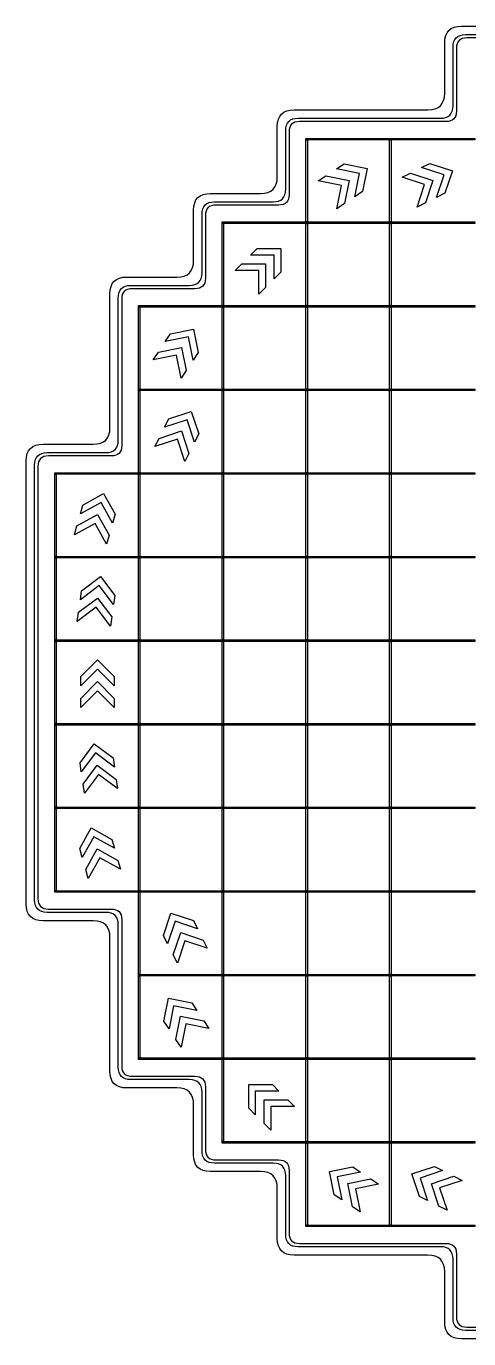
# Model space of a CAD drawing. Extents: x 0 to 314, y 0 to 314.
# Drawn here: x 0 to 105.7, y 0 to 314 of the extents above; entities that cross this region are included whole.
import ezdxf

# ---------------------------------------------------------------- set-up
doc = ezdxf.new("R2010")
doc.units = 0
doc.layers.add('CUT', color=1, linetype='CONTINUOUS')
doc.layers.add('RASTER', color=7, linetype='CONTINUOUS')

msp = doc.modelspace()

# ---------------------------------------------------------------- linework, layer by layer
at = {"layer": 'CUT'}
msp.add_lwpolyline([(210, 0), (104, 0), (103.063, 0.063), (102.25, 0.25), (101.563, 0.563), (101, 1), (100.563, 1.563), (100.25, 2.25), (100.063, 3.063), (100, 4), (100, 16), (99.938, 16.938), (99.75, 17.75), (99.438, 18.438), (99, 19), (98.438, 19.438), (97.75, 19.75), (96.938, 19.938), (96, 20), (64, 20), (63.063, 20.063), (62.25, 20.25), (61.563, 20.563), (61, 21), (60.563, 21.563), (60.25, 22.25), (60.063, 23.063), (60, 24), (60, 36), (59.938, 36.938), (59.75, 37.75), (59.438, 38.438), (59, 39), (58.438, 39.438), (57.75, 39.75), (56.938, 39.938), (56, 40), (44, 40), (43.063, 40.063), (42.25, 40.25), (41.563, 40.563), (41, 41), (40.563, 41.563), (40.25, 42.25), (40.063, 43.063), (40, 44), (40, 56), (39.938, 56.938), (39.75, 57.75), (39.438, 58.438), (39, 59), (38.438, 59.438), (37.75, 59.75), (36.938, 59.938), (36, 60), (24, 60), (23.063, 60.063), (22.25, 60.25), (21.563, 60.563), (21, 61), (20.563, 61.563), (20.25, 62.25), (20.063, 63.063), (20, 64), (20, 96), (19.938, 96.938), (19.75, 97.75), (19.438, 98.438), (19, 99), (18.438, 99.438), (17.75, 99.75), (16.938, 99.938), (16, 100), (4, 100), (3.063, 100.063), (2.25, 100.25), (1.563, 100.563), (1, 101), (0.563, 101.563), (0.25, 102.25), (0.063, 103.063), (0, 104), (0, 210), (0.063, 210.938), (0.25, 211.75), (0.563, 212.438), (1, 213), (1.563, 213.438), (2.25, 213.75), (3.063, 213.938), (4, 214), (16, 214), (16.938, 214.063), (17.75, 214.25), (18.438, 214.563), (19, 215), (19.438, 215.563), (19.75, 216.25), (19.938, 217.063), (20, 218), (20, 250), (20.063, 250.938), (20.25, 251.75), (20.563, 252.438), (21, 253), (21.563, 253.438), (22.25, 253.75), (23.063, 253.938), (24, 254), (36, 254), (36.938, 254.063), (37.75, 254.25), (38.438, 254.563), (39, 255), (39.438, 255.563), (39.75, 256.25), (39.938, 257.063), (40, 258), (40, 270), (40.063, 270.938), (40.25, 271.75), (40.563, 272.438), (41, 273), (41.563, 273.438), (42.25, 273.75), (43.063, 273.938), (44, 274), (56, 274), (56.938, 274.063), (57.75, 274.25), (58.438, 274.563), (59, 275), (59.438, 275.563), (59.75, 276.25), (59.938, 277.063), (60, 278), (60, 290), (60.063, 290.938), (60.25, 291.75), (60.563, 292.438), (61, 293), (61.563, 293.438), (62.25, 293.75), (63.063, 293.938), (64, 294), (96, 294), (96.938, 294.063), (97.75, 294.25), (98.438, 294.563), (99, 295), (99.438, 295.563), (99.75, 296.25), (99.938, 297.063), (100, 298), (100, 310), (100.063, 310.938), (100.25, 311.75), (100.563, 312.438), (101, 313), (101.563, 313.438), (102.25, 313.75), (103.063, 313.938), (104, 314), (210, 314)], dxfattribs=at)
at = {"layer": 'RASTER'}
for points in [[(209, 2), (105, 2), (104.297, 2.047), (103.688, 2.188), (103.172, 2.422), (102.75, 2.75), (102.422, 3.172), (102.188, 3.688), (102.047, 4.297), (102, 5), (102, 19), (101.953, 19.703), (101.813, 20.313), (101.578, 20.828), (101.25, 21.25), (100.828, 21.578), (100.313, 21.813), (99.703, 21.953), (99, 22), (65, 22), (64.297, 22.047), (63.688, 22.188), (63.172, 22.422), (62.75, 22.75), (62.422, 23.172), (62.188, 23.688), (62.047, 24.297), (62, 25), (62, 39), (61.953, 39.703), (61.813, 40.313), (61.578, 40.828), (61.25, 41.25), (60.828, 41.578), (60.313, 41.813), (59.703, 41.953), (59, 42), (45, 42), (44.297, 42.047), (43.688, 42.188), (43.172, 42.422), (42.75, 42.75), (42.422, 43.172), (42.188, 43.688), (42.047, 44.297), (42, 45), (42, 59), (41.953, 59.703), (41.813, 60.313), (41.578, 60.828), (41.25, 61.25), (40.828, 61.578), (40.313, 61.813), (39.703, 61.953), (39, 62), (25, 62), (24.297, 62.047), (23.688, 62.188), (23.172, 62.422), (22.75, 62.75), (22.422, 63.172), (22.188, 63.688), (22.047, 64.297), (22, 65), (22, 99), (21.953, 99.703), (21.813, 100.313), (21.578, 100.828), (21.25, 101.25), (20.828, 101.578), (20.313, 101.813), (19.703, 101.953), (19, 102), (5, 102), (4.297, 102.047), (3.688, 102.188), (3.172, 102.422), (2.75, 102.75), (2.422, 103.172), (2.188, 103.688), (2.047, 104.297), (2, 105), (2, 209), (2.047, 209.703), (2.188, 210.313), (2.422, 210.828), (2.75, 211.25), (3.172, 211.578), (3.688, 211.813), (4.297, 211.953), (5, 212), (19, 212), (19.703, 212.047), (20.313, 212.188), (20.828, 212.422), (21.25, 212.75), (21.578, 213.172), (21.813, 213.688), (21.953, 214.297), (22, 215), (22, 249), (22.047, 249.703), (22.188, 250.313), (22.422, 250.828), (22.75, 251.25), (23.172, 251.578), (23.688, 251.813), (24.297, 251.953), (25, 252), (39, 252), (39.703, 252.047), (40.313, 252.188), (40.828, 252.422), (41.25, 252.75), (41.578, 253.172), (41.813, 253.688), (41.953, 254.297), (42, 255), (42, 269), (42.047, 269.703), (42.188, 270.313), (42.422, 270.828), (42.75, 271.25), (43.172, 271.578), (43.688, 271.813), (44.297, 271.953), (45, 272), (59, 272), (59.703, 272.047), (60.313, 272.188), (60.828, 272.422), (61.25, 272.75), (61.578, 273.172), (61.813, 273.688), (61.953, 274.297), (62, 275), (62, 289), (62.047, 289.703), (62.188, 290.313), (62.422, 290.828), (62.75, 291.25), (63.172, 291.578), (63.688, 291.813), (64.297, 291.953), (65, 292), (99, 292), (99.703, 292.047), (100.313, 292.188), (100.828, 292.422), (101.25, 292.75), (101.578, 293.172), (101.813, 293.688), (101.953, 294.297), (102, 295), (102, 309), (102.047, 309.703), (102.188, 310.313), (102.422, 310.828), (102.75, 311.25), (103.172, 311.578), (103.688, 311.813), (104.297, 311.953), (105, 312), (209, 312)], [(208.7, 311.2), (105.3, 311.2), (104.714, 311.161), (104.206, 311.044), (103.777, 310.848), (103.425, 310.575), (103.152, 310.223), (102.956, 309.794), (102.839, 309.286), (102.8, 308.7), (102.8, 293.7), (102.761, 293.114), (102.644, 292.606), (102.448, 292.177), (102.175, 291.825), (101.823, 291.552), (101.394, 291.356), (100.886, 291.239), (100.3, 291.2), (65.3, 291.2), (64.714, 291.161), (64.206, 291.044), (63.777, 290.848), (63.425, 290.575), (63.152, 290.223), (62.956, 289.794), (62.839, 289.286), (62.8, 288.7), (62.8, 273.7), (62.761, 273.114), (62.644, 272.606), (62.448, 272.177), (62.175, 271.825), (61.823, 271.552), (61.394, 271.356), (60.886, 271.239), (60.3, 271.2), (45.3, 271.2), (44.714, 271.161), (44.206, 271.044), (43.777, 270.848), (43.425, 270.575), (43.152, 270.223), (42.956, 269.794), (42.839, 269.286), (42.8, 268.7), (42.8, 253.7), (42.761, 253.114), (42.644, 252.606), (42.448, 252.177), (42.175, 251.825), (41.823, 251.552), (41.394, 251.356), (40.886, 251.239), (40.3, 251.2), (25.3, 251.2), (24.714, 251.161), (24.206, 251.044), (23.777, 250.848), (23.425, 250.575), (23.152, 250.223), (22.956, 249.794), (22.839, 249.286), (22.8, 248.7), (22.8, 213.7), (22.761, 213.114), (22.644, 212.606), (22.448, 212.177), (22.175, 211.825), (21.823, 211.552), (21.394, 211.356), (20.886, 211.239), (20.3, 211.2), (5.3, 211.2), (4.714, 211.161), (4.206, 211.044), (3.777, 210.848), (3.425, 210.575), (3.152, 210.223), (2.956, 209.794), (2.839, 209.286), (2.8, 208.7), (2.8, 208.7), (2.8, 105.3), (2.839, 104.714), (2.956, 104.206), (3.152, 103.777), (3.425, 103.425), (3.777, 103.152), (4.206, 102.956), (4.714, 102.839), (5.3, 102.8), (20.3, 102.8), (20.886, 102.761), (21.394, 102.644), (21.823, 102.448), (22.175, 102.175), (22.448, 101.823), (22.644, 101.394), (22.761, 100.886), (22.8, 100.3), (22.8, 65.3), (22.839, 64.714), (22.956, 64.206), (23.152, 63.777), (23.425, 63.425), (23.777, 63.152), (24.206, 62.956), (24.714, 62.839), (25.3, 62.8), (40.3, 62.8), (40.886, 62.761), (41.394, 62.644), (41.823, 62.448), (42.175, 62.175), (42.448, 61.823), (42.644, 61.394), (42.761, 60.886), (42.8, 60.3), (42.8, 45.3), (42.839, 44.714), (42.956, 44.206), (43.152, 43.777), (43.425, 43.425), (43.777, 43.152), (44.206, 42.956), (44.714, 42.839), (45.3, 42.8), (60.3, 42.8), (60.886, 42.761), (61.394, 42.644), (61.823, 42.448), (62.175, 42.175), (62.448, 41.823), (62.644, 41.394), (62.761, 40.886), (62.8, 40.3), (62.8, 25.3), (62.839, 24.714), (62.956, 24.206), (63.152, 23.777), (63.425, 23.425), (63.777, 23.152), (64.206, 22.956), (64.714, 22.839), (65.3, 22.8), (100.3, 22.8), (100.886, 22.761), (101.394, 22.644), (101.823, 22.448), (102.175, 22.175), (102.448, 21.823), (102.644, 21.394), (102.761, 20.886), (102.8, 20.3), (102.8, 5.3), (102.839, 4.714), (102.956, 4.206), (103.152, 3.777), (103.425, 3.425), (103.777, 3.152), (104.206, 2.956), (104.714, 2.839), (105.3, 2.8), (208.7, 2.8)]]:
    msp.add_lwpolyline(points, dxfattribs=at)
for points in [[(66.825, 287.175), (87.175, 287.175), (87.175, 286.825), (66.825, 286.825)], [(66.825, 286.825), (67.175, 286.825), (67.175, 267.175), (66.825, 267.175)], [(86.825, 287.175), (107.175, 287.175), (107.175, 286.825), (86.825, 286.825)], [(86.825, 286.825), (87.175, 286.825), (87.175, 267.175), (86.825, 267.175)], [(74.116, 279.884), (75.946, 281.105), (81.493, 279.995), (80.384, 274.448), (78.553, 273.228), (79.663, 278.775)], [(94.496, 280.22), (96.463, 281.204), (101.83, 279.415), (100.041, 274.048), (98.073, 273.065), (99.862, 278.431)], [(69.789, 277), (71.619, 278.22), (77.166, 277.111), (76.057, 271.564), (74.226, 270.344), (75.336, 275.891)], [(89.845, 277.894), (91.812, 278.878), (97.179, 277.089), (95.39, 271.723), (93.422, 270.739), (95.211, 276.106)], [(46.825, 267.175), (67.175, 267.175), (67.175, 266.825), (46.825, 266.825)], [(66.825, 267.175), (87.175, 267.175), (87.175, 266.825), (66.825, 266.825)], [(86.825, 267.175), (107.175, 267.175), (107.175, 266.825), (86.825, 266.825)], [(46.825, 266.825), (47.175, 266.825), (47.175, 247.175), (46.825, 247.175)], [(66.825, 266.825), (67.175, 266.825), (67.175, 247.175), (66.825, 247.175)], [(86.825, 266.825), (87.175, 266.825), (87.175, 247.175), (86.825, 247.175)], [(53.606, 259.263), (55.162, 260.818), (60.818, 260.818), (60.818, 255.162), (59.263, 253.606), (59.263, 259.263)], [(49.929, 255.586), (51.485, 257.141), (57.141, 257.141), (57.141, 251.485), (55.586, 249.929), (55.586, 255.586)], [(26.825, 247.175), (47.175, 247.175), (47.175, 246.825), (26.825, 246.825)], [(26.825, 246.825), (27.175, 246.825), (27.175, 227.175), (26.825, 227.175)], [(46.825, 247.175), (67.175, 247.175), (67.175, 246.825), (46.825, 246.825)], [(46.825, 246.825), (47.175, 246.825), (47.175, 227.175), (46.825, 227.175)], [(66.825, 247.175), (87.175, 247.175), (87.175, 246.825), (66.825, 246.825)], [(66.825, 246.825), (67.175, 246.825), (67.175, 227.175), (66.825, 227.175)], [(86.825, 247.175), (107.175, 247.175), (107.175, 246.825), (86.825, 246.825)], [(86.825, 246.825), (87.175, 246.825), (87.175, 227.175), (86.825, 227.175)], [(33.228, 238.553), (34.448, 240.384), (39.995, 241.493), (41.105, 235.946), (39.884, 234.116), (38.775, 239.663)], [(30.344, 234.226), (31.564, 236.057), (37.111, 237.166), (38.22, 231.619), (37, 229.789), (35.891, 235.336)], [(26.825, 227.175), (47.175, 227.175), (47.175, 226.825), (26.825, 226.825)], [(26.825, 226.825), (27.175, 226.825), (27.175, 207.175), (26.825, 207.175)], [(46.825, 227.175), (67.175, 227.175), (67.175, 226.825), (46.825, 226.825)], [(46.825, 226.825), (47.175, 226.825), (47.175, 207.175), (46.825, 207.175)], [(66.825, 227.175), (87.175, 227.175), (87.175, 226.825), (66.825, 226.825)], [(66.825, 226.825), (67.175, 226.825), (67.175, 207.175), (66.825, 207.175)], [(86.825, 227.175), (107.175, 227.175), (107.175, 226.825), (86.825, 226.825)], [(86.825, 226.825), (87.175, 226.825), (87.175, 207.175), (86.825, 207.175)], [(33.065, 218.073), (34.048, 220.041), (39.415, 221.83), (41.204, 216.463), (40.22, 214.496), (38.431, 219.862)], [(30.739, 213.422), (31.723, 215.39), (37.089, 217.179), (38.878, 211.812), (37.894, 209.845), (36.106, 215.211)], [(6.825, 207.175), (27.175, 207.175), (27.175, 206.825), (6.825, 206.825)], [(6.825, 206.825), (7.175, 206.825), (7.175, 187.175), (6.825, 187.175)], [(26.825, 207.175), (47.175, 207.175), (47.175, 206.825), (26.825, 206.825)], [(26.825, 206.825), (27.175, 206.825), (27.175, 187.175), (26.825, 187.175)], [(46.825, 207.175), (67.175, 207.175), (67.175, 206.825), (46.825, 206.825)], [(46.825, 206.825), (47.175, 206.825), (47.175, 187.175), (46.825, 187.175)], [(66.825, 207.175), (87.175, 207.175), (87.175, 206.825), (66.825, 206.825)], [(66.825, 206.825), (67.175, 206.825), (67.175, 187.175), (66.825, 187.175)], [(86.825, 207.175), (107.175, 207.175), (107.175, 206.825), (86.825, 206.825)], [(86.825, 206.825), (87.175, 206.825), (87.175, 187.175), (86.825, 187.175)], [(12.934, 197.33), (13.539, 199.445), (18.483, 202.192), (21.231, 197.247), (20.626, 195.132), (17.879, 200.077)], [(11.506, 192.33), (12.11, 194.445), (17.055, 197.192), (19.802, 192.247), (19.198, 190.132), (16.451, 195.077)], [(6.825, 187.175), (27.175, 187.175), (27.175, 186.825), (6.825, 186.825)], [(6.825, 186.825), (7.175, 186.825), (7.175, 167.175), (6.825, 167.175)], [(26.825, 187.175), (47.175, 187.175), (47.175, 186.825), (26.825, 186.825)], [(26.825, 186.825), (27.175, 186.825), (27.175, 167.175), (26.825, 167.175)], [(46.825, 187.175), (67.175, 187.175), (67.175, 186.825), (46.825, 186.825)], [(46.825, 186.825), (47.175, 186.825), (47.175, 167.175), (46.825, 167.175)], [(66.825, 187.175), (87.175, 187.175), (87.175, 186.825), (66.825, 186.825)], [(66.825, 186.825), (67.175, 186.825), (67.175, 167.175), (66.825, 167.175)], [(86.825, 187.175), (107.175, 187.175), (107.175, 186.825), (86.825, 186.825)], [(86.825, 186.825), (87.175, 186.825), (87.175, 167.175), (86.825, 167.175)], [(12.927, 176.774), (13.238, 178.952), (17.764, 182.346), (21.158, 177.82), (20.847, 175.642), (17.453, 180.168)], [(12.192, 171.626), (12.503, 173.804), (17.028, 177.198), (20.422, 172.673), (20.111, 170.495), (16.717, 175.02)], [(6.825, 167.175), (27.175, 167.175), (27.175, 166.825), (6.825, 166.825)], [(6.825, 166.825), (7.175, 166.825), (7.175, 147.175), (6.825, 147.175)], [(26.825, 167.175), (47.175, 167.175), (47.175, 166.825), (26.825, 166.825)], [(26.825, 166.825), (27.175, 166.825), (27.175, 147.175), (26.825, 147.175)], [(46.825, 167.175), (67.175, 167.175), (67.175, 166.825), (46.825, 166.825)], [(46.825, 166.825), (47.175, 166.825), (47.175, 147.175), (46.825, 147.175)], [(66.825, 167.175), (87.175, 167.175), (87.175, 166.825), (66.825, 166.825)], [(66.825, 166.825), (67.175, 166.825), (67.175, 147.175), (66.825, 147.175)], [(86.825, 167.175), (107.175, 167.175), (107.175, 166.825), (86.825, 166.825)], [(86.825, 166.825), (87.175, 166.825), (87.175, 147.175), (86.825, 147.175)], [(13, 156.2), (13, 158.4), (17, 162.4), (21, 158.4), (21, 156.2), (17, 160.2)], [(13, 151), (13, 153.2), (17, 157.2), (21, 153.2), (21, 151), (17, 155)], [(6.825, 147.175), (27.175, 147.175), (27.175, 146.825), (6.825, 146.825)], [(6.825, 146.825), (7.175, 146.825), (7.175, 127.175), (6.825, 127.175)], [(26.825, 147.175), (47.175, 147.175), (47.175, 146.825), (26.825, 146.825)], [(26.825, 146.825), (27.175, 146.825), (27.175, 127.175), (26.825, 127.175)], [(46.825, 147.175), (67.175, 147.175), (67.175, 146.825), (46.825, 146.825)], [(46.825, 146.825), (47.175, 146.825), (47.175, 127.175), (46.825, 127.175)], [(66.825, 147.175), (87.175, 147.175), (87.175, 146.825), (66.825, 146.825)], [(66.825, 146.825), (67.175, 146.825), (67.175, 127.175), (66.825, 127.175)], [(86.825, 147.175), (107.175, 147.175), (107.175, 146.825), (86.825, 146.825)], [(86.825, 146.825), (87.175, 146.825), (87.175, 127.175), (86.825, 127.175)], [(13.153, 135.642), (12.842, 137.82), (16.236, 142.346), (20.762, 138.952), (21.073, 136.774), (16.547, 140.168)], [(13.889, 130.495), (13.578, 132.673), (16.972, 137.198), (21.497, 133.804), (21.808, 131.626), (17.283, 135.02)], [(6.825, 127.175), (27.175, 127.175), (27.175, 126.825), (6.825, 126.825)], [(6.825, 126.825), (7.175, 126.825), (7.175, 107.175), (6.825, 107.175)], [(26.825, 127.175), (47.175, 127.175), (47.175, 126.825), (26.825, 126.825)], [(26.825, 126.825), (27.175, 126.825), (27.175, 107.175), (26.825, 107.175)], [(46.825, 127.175), (67.175, 127.175), (67.175, 126.825), (46.825, 126.825)], [(46.825, 126.825), (47.175, 126.825), (47.175, 107.175), (46.825, 107.175)], [(66.825, 127.175), (87.175, 127.175), (87.175, 126.825), (66.825, 126.825)], [(66.825, 126.825), (67.175, 126.825), (67.175, 107.175), (66.825, 107.175)], [(86.825, 127.175), (107.175, 127.175), (107.175, 126.825), (86.825, 126.825)], [(86.825, 126.825), (87.175, 126.825), (87.175, 107.175), (86.825, 107.175)], [(13.374, 115.132), (12.769, 117.247), (15.517, 122.192), (20.461, 119.445), (21.066, 117.33), (16.121, 120.077)], [(14.802, 110.132), (14.198, 112.247), (16.945, 117.192), (21.89, 114.445), (22.494, 112.33), (17.549, 115.077)], [(6.825, 107.175), (27.175, 107.175), (27.175, 106.825), (6.825, 106.825)], [(26.825, 107.175), (47.175, 107.175), (47.175, 106.825), (26.825, 106.825)], [(26.825, 106.825), (27.175, 106.825), (27.175, 87.175), (26.825, 87.175)], [(46.825, 107.175), (67.175, 107.175), (67.175, 106.825), (46.825, 106.825)], [(46.825, 106.825), (47.175, 106.825), (47.175, 87.175), (46.825, 87.175)], [(66.825, 107.175), (87.175, 107.175), (87.175, 106.825), (66.825, 106.825)], [(66.825, 106.825), (67.175, 106.825), (67.175, 87.175), (66.825, 87.175)], [(86.825, 107.175), (107.175, 107.175), (107.175, 106.825), (86.825, 106.825)], [(86.825, 106.825), (87.175, 106.825), (87.175, 87.175), (86.825, 87.175)], [(33.78, 94.496), (32.796, 96.463), (34.585, 101.83), (39.952, 100.041), (40.935, 98.073), (35.569, 99.862)], [(36.106, 89.845), (35.122, 91.812), (36.911, 97.179), (42.277, 95.39), (43.261, 93.422), (37.894, 95.211)], [(26.825, 87.175), (47.175, 87.175), (47.175, 86.825), (26.825, 86.825)], [(26.825, 86.825), (27.175, 86.825), (27.175, 67.175), (26.825, 67.175)], [(46.825, 87.175), (67.175, 87.175), (67.175, 86.825), (46.825, 86.825)], [(46.825, 86.825), (47.175, 86.825), (47.175, 67.175), (46.825, 67.175)], [(66.825, 87.175), (87.175, 87.175), (87.175, 86.825), (66.825, 86.825)], [(66.825, 86.825), (67.175, 86.825), (67.175, 67.175), (66.825, 67.175)], [(86.825, 87.175), (107.175, 87.175), (107.175, 86.825), (86.825, 86.825)], [(86.825, 86.825), (87.175, 86.825), (87.175, 67.175), (86.825, 67.175)], [(34.116, 74.116), (32.895, 75.946), (34.005, 81.493), (39.552, 80.384), (40.772, 78.553), (35.225, 79.663)], [(37, 69.789), (35.78, 71.619), (36.889, 77.166), (42.436, 76.057), (43.656, 74.226), (38.109, 75.336)], [(26.825, 67.175), (47.175, 67.175), (47.175, 66.825), (26.825, 66.825)], [(46.825, 67.175), (67.175, 67.175), (67.175, 66.825), (46.825, 66.825)], [(46.825, 66.825), (47.175, 66.825), (47.175, 47.175), (46.825, 47.175)], [(66.825, 67.175), (87.175, 67.175), (87.175, 66.825), (66.825, 66.825)], [(66.825, 66.825), (67.175, 66.825), (67.175, 47.175), (66.825, 47.175)], [(86.825, 67.175), (107.175, 67.175), (107.175, 66.825), (86.825, 66.825)], [(86.825, 66.825), (87.175, 66.825), (87.175, 47.175), (86.825, 47.175)], [(54.737, 53.606), (53.182, 55.162), (53.182, 60.818), (58.838, 60.818), (60.394, 59.263), (54.737, 59.263)], [(58.414, 49.929), (56.859, 51.485), (56.859, 57.141), (62.515, 57.141), (64.071, 55.586), (58.414, 55.586)], [(46.825, 47.175), (67.175, 47.175), (67.175, 46.825), (46.825, 46.825)], [(66.825, 47.175), (87.175, 47.175), (87.175, 46.825), (66.825, 46.825)], [(86.825, 47.175), (107.175, 47.175), (107.175, 46.825), (86.825, 46.825)], [(66.825, 46.825), (67.175, 46.825), (67.175, 27.175), (66.825, 27.175)], [(86.825, 46.825), (87.175, 46.825), (87.175, 27.175), (86.825, 27.175)], [(75.447, 33.228), (73.616, 34.448), (72.507, 39.995), (78.054, 41.105), (79.884, 39.884), (74.337, 38.775)], [(95.927, 33.065), (93.959, 34.048), (92.17, 39.415), (97.537, 41.204), (99.504, 40.22), (94.138, 38.431)], [(79.774, 30.344), (77.943, 31.564), (76.834, 37.111), (82.381, 38.22), (84.211, 37), (78.664, 35.891)], [(100.578, 30.739), (98.61, 31.723), (96.821, 37.089), (102.188, 38.878), (104.155, 37.894), (98.789, 36.106)], [(66.825, 27.175), (87.175, 27.175), (87.175, 26.825), (66.825, 26.825)], [(86.825, 27.175), (107.175, 27.175), (107.175, 26.825), (86.825, 26.825)]]:
    msp.add_lwpolyline(points, close=True, dxfattribs=at)

doc.saveas('drawing.dxf')
